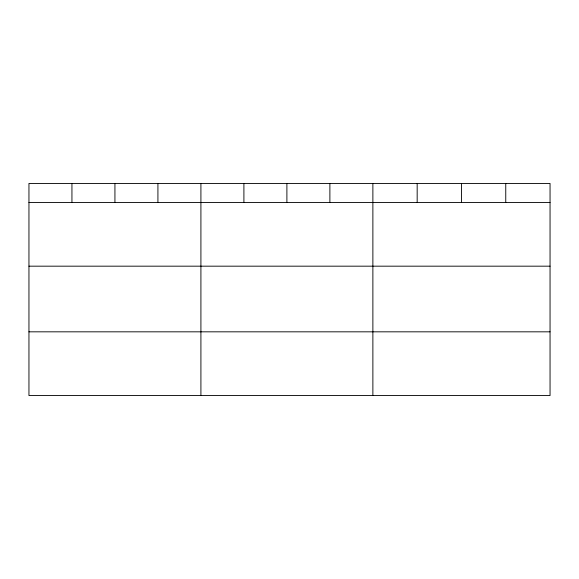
<?xml version="1.0" encoding="UTF-8"?>
<svg xmlns="http://www.w3.org/2000/svg" width="579" height="579" viewBox="0 0 579 579"><rect width="100%" height="100%" fill="white"/><g stroke="black" fill="none" stroke-linecap="round" stroke-linejoin="round"><path stroke-width="0.87" d="M550.05 266.174L550.05 183.449L28.95 183.449L28.95 395.551L550.05 395.551L550.05 266.174L28.95 266.174M28.95 202.447L550.05 202.447M28.95 331.825L550.05 331.825M505.756 183.449L505.756 202.447M461.463 183.449L461.463 202.447M417.169 183.449L417.169 202.447M372.876 183.449L372.876 395.551M329.885 183.449L329.885 202.447M286.894 183.449L286.894 202.447M243.904 183.449L243.904 202.447M200.913 183.449L200.913 395.551M157.922 183.449L157.922 202.447M114.932 183.449L114.932 202.447M71.941 183.449L71.941 202.447"/></g></svg>
